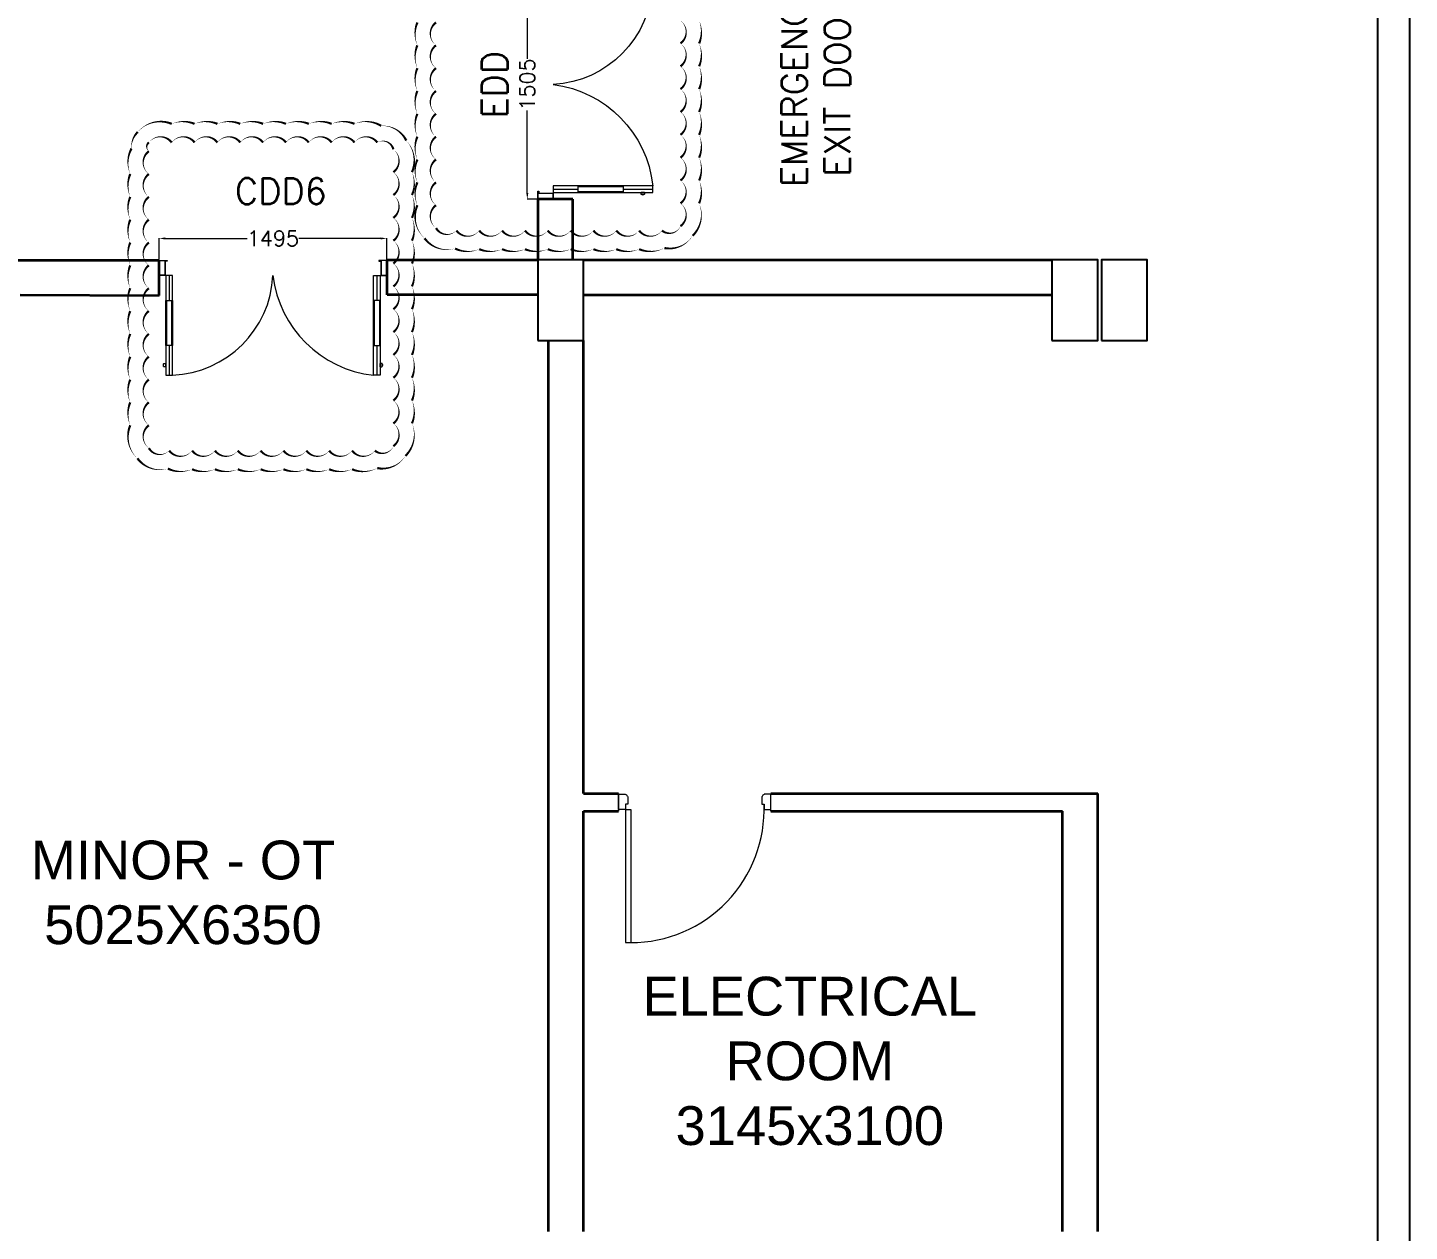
# Model space of a CAD drawing. Header units: millimetres. Extents: x -9331 to 31242, y -4188 to 24622.
# Drawn here: x 22170 to 31242, y 5822 to 13728 of the extents above; entities that cross this region are included whole.
import ezdxf

# ---------------------------------------------------------------- set-up
doc = ezdxf.new("R2010")
doc.units = ezdxf.units.MM
for name, color, linetype, lineweight in [('1200 Door', 144, 'Continuous', 5), ('D.F', 251, 'Continuous', 5), ('DIM', 7, 'Continuous', 0), ('DOOR', 144, 'Continuous', 13), ('Double Leaf Door', 4, 'Continuous', 18), ('P-Wall', 8, 'Continuous', 35)]:
    doc.layers.add(name, color=color, linetype=linetype, lineweight=lineweight)
for name, color, linetype in [('col', 5, 'Continuous'), ('Dimensions', 7, 'Continuous'), ('TEXT', 6, 'Continuous')]:
    doc.layers.add(name, color=color, linetype=linetype)
doc.styles.add('ARIAL', font='arial.ttf')
doc.styles.add('ROMANS', font='romans.shx')
doc.dimstyles.new('AEPL1', dxfattribs={"dimtxt": 100, "dimasz": 40, "dimexe": 1.25, "dimexo": 5, "dimtad": 0, "dimdec": 0, "dimtxsty": 'ROMANS', "dimcen": 2.5, "dimclrd": 250, "dimclre": 250, "dimclrt": 7, "dimadec": 0, "dimazin": 0, "dimtfac": 1, "dimtdec": 0, "dimtmove": 0, "dimatfit": 3, "dimfxl": 1, "dimlwd": 0, "dimlwe": 0, "dimarcsym": 0})

# ---------------------------------------------------------------- blocks, each defined once
blk = doc.blocks.new('A$C19B8274B')
at = {"layer": 'DOOR'}
blk.add_line((-45, 925), (-80, 925), dxfattribs=at)
at = {"layer": 'DOOR', "color": 8}
for p, q in [((-80, 50), (-80, 925)), ((-45, 50), (-45, 925)), ((-45, 50), (-80, 50)), ((-955, -50), (-955, -47.5)), ((-940, -35), (-942.5, -35)), ((-60, -35), (-57.5, -35)), ((-45, -50), (-45, -47.5))]:
    blk.add_line(p, q, dxfattribs=at)
for points in [[(-940, 15), (-955, 15), (-955, 50), (-1000, 50), (-1000, -50), (-955, -50)], [(-940, -35), (-940, 15)], [(-60, 15), (-45, 15), (-45, 50), (0, 50), (0, -50), (-45, -50)], [(-60, -35), (-60, 15)]]:
    blk.add_lwpolyline(points, dxfattribs=at)
for centre, radius, start, end in [((-80, 50), 875, 90, 182.29244), ((-955, -35), 12.5, 270, 0), ((-45, -35), 12.5, 180, 270)]:
    blk.add_arc(centre, radius, start, end, dxfattribs=at)
blk = doc.blocks.new('1800x80')
at = {"layer": 'Double Leaf Door'}
for points in [[(101760.4, -25417.9), (101765.3, -25417.9), (101765.3, -25121.4), (101760.4, -25121.4)], [(101804, -25121.4), (101799.1, -25121.4), (101799.1, -25417.9), (101804, -25417.9)], [(103123.4, -25121.4), (103128.4, -25121.4), (103128.4, -25417.9), (103123.4, -25417.9)], [(103167.1, -25417.9), (103162.1, -25417.9), (103162.1, -25121.4), (103167.1, -25121.4)]]:
    blk.add_hatch(color=6, dxfattribs=at).paths.add_polyline_path(points)
at = {"layer": 'Double Leaf Door', "color": 8}
for p, q in [((101760.4, -25581.8), (101760.4, -24927.6)), ((101760.4, -24927.6), (101804, -24927.6)), ((101782.2, -25121.4), (101782.2, -24927.6)), ((101804, -24927.6), (101804, -25581.8)), ((103167.1, -24927.6), (103123.4, -24927.6)), ((103123.4, -24927.6), (103123.4, -25581.8)), ((103145.3, -25121.4), (103145.3, -24927.6)), ((103167.1, -25581.8), (103167.1, -24927.6)), ((101746, -24985.1), (101746, -25003.1)), ((101760.4, -24983.1), (101748, -24983.1)), ((101748, -25005), (101760.4, -25005)), ((101760.4, -24983.1), (101760.4, -25005)), ((103167.1, -24983.1), (103179.5, -24983.1)), ((103167.1, -24983.1), (103167.1, -25005)), ((103179.5, -25005), (103167.1, -25005)), ((103181.5, -24985.1), (103181.5, -25003.1)), ((101782.2, -25581.8), (101782.2, -25417.9)), ((103145.3, -25581.8), (103145.3, -25417.9)), ((101716.2, -25581.8), (101716.2, -25681.8)), ((101756.4, -25581.8), (101716.2, -25581.8)), ((101756.4, -25676.9), (101756.4, -25581.8)), ((101804, -25581.8), (101760.4, -25581.8)), ((103123.4, -25581.8), (103167.1, -25581.8)), ((103171.1, -25676.9), (103171.1, -25581.8)), ((103171.1, -25581.8), (103211.2, -25581.8)), ((103211.2, -25581.8), (103211.2, -25681.8)), ((101718.2, -25583.8), (101718.2, -25679.8)), ((101754.4, -25583.8), (101718.2, -25583.8)), ((101754.4, -25678.9), (101754.4, -25583.8)), ((103173, -25678.9), (103173, -25583.8)), ((103173, -25583.8), (103209.3, -25583.8)), ((103209.3, -25583.8), (103209.3, -25679.8)), ((101716.2, -25681.8), (101756.4, -25681.8)), ((101718.2, -25679.8), (101756.4, -25679.8)), ((101766.3, -25678.9), (101754.4, -25678.9)), ((101768.3, -25676.9), (101756.4, -25676.9)), ((101756.4, -25679.8), (101766.3, -25679.8)), ((101756.4, -25681.8), (101768.3, -25681.8)), ((101766.3, -25679.8), (101766.3, -25678.9)), ((101768.3, -25681.8), (101768.3, -25676.9)), ((103159.1, -25681.8), (103159.1, -25676.9)), ((103159.1, -25676.9), (103171.1, -25676.9)), ((103171.1, -25681.8), (103159.1, -25681.8)), ((103161.1, -25679.8), (103161.1, -25678.9)), ((103161.1, -25678.9), (103173, -25678.9)), ((103171.1, -25679.8), (103161.1, -25679.8)), ((103209.3, -25679.8), (103171.1, -25679.8)), ((103211.2, -25681.8), (103171.1, -25681.8))]:
    blk.add_line(p, q, dxfattribs=at)
at = {"layer": 'Double Leaf Door', "color": 6}
for p, q in [((101804, -25121.4), (101760.4, -25121.4)), ((101760.4, -25121.4), (101760.4, -25417.9)), ((101765.3, -25417.9), (101765.3, -25121.4)), ((101799.1, -25417.9), (101799.1, -25121.4)), ((101804, -25417.9), (101804, -25121.4)), ((103123.4, -25417.9), (103123.4, -25121.4)), ((103123.4, -25121.4), (103167.1, -25121.4)), ((103128.4, -25417.9), (103128.4, -25121.4)), ((103162.1, -25417.9), (103162.1, -25121.4)), ((103167.1, -25121.4), (103167.1, -25417.9)), ((101760.4, -25417.9), (101804, -25417.9)), ((103167.1, -25417.9), (103123.4, -25417.9))]:
    blk.add_line(p, q, dxfattribs=at)
at = {"layer": 'Double Leaf Door', "color": 6, "ltscale": 100}
for p, q in [((101799.1, -25121.4), (101799.1, -25417.9)), ((103128.4, -25121.4), (103128.4, -25417.9))]:
    blk.add_line(p, q, dxfattribs=at)
at = {"layer": 'Double Leaf Door', "color": 6}
for points in [[(101760.4, -25121.4), (101760.4, -25417.9), (101765.3, -25417.9), (101765.3, -25121.4), (101760.4, -25121.4)], [(101804, -25121.4), (101804, -25417.9), (101799.1, -25417.9), (101799.1, -25121.4), (101804, -25121.4)], [(103123.4, -25121.4), (103123.4, -25417.9), (103128.4, -25417.9), (103128.4, -25121.4), (103123.4, -25121.4)], [(103167.1, -25121.4), (103167.1, -25417.9), (103162.1, -25417.9), (103162.1, -25121.4), (103167.1, -25121.4)]]:
    blk.add_lwpolyline(points, dxfattribs=at)
at = {"layer": 'Double Leaf Door', "ltscale": 5000}
for points in [[(101760.4, -25121.4), (101760.4, -25417.9), (101765.3, -25417.9), (101765.3, -25121.4), (101760.4, -25121.4)], [(103167.1, -25121.4), (103167.1, -25417.9), (103162.1, -25417.9), (103162.1, -25121.4), (103167.1, -25121.4)]]:
    blk.add_lwpolyline(points, dxfattribs=at)
at = {"layer": 'Double Leaf Door', "color": 8}
for centre, radius, start, end in [((101722.8, -25669.2), 746, 6.72527, 83.75037), ((103151.8, -25616), 688.9, 92.36314, 177.16122), ((101746, -24994.1), 3.72, 90, 270), ((101748, -24985.1), 1.98, 90, 180), ((101748, -25003.1), 1.98, 180, 270), ((103179.5, -24985.1), 1.98, 0, 90), ((103179.5, -25003.1), 1.98, 270, 0), ((103181.5, -24994.1), 3.72, 270, 90)]:
    blk.add_arc(centre, radius, start, end, dxfattribs=at)
blk = doc.blocks.new('*D98')
at = {"layer": 'Defpoints', "color": 0, "transparency": 16777216}
for p in [(24528.4, 12343.2), (23033.4, 12199.4), (24528.4, 12199.4)]:
    blk.add_point(p, dxfattribs=at)
at = {"layer": 'Dimensions', "color": 250, "lineweight": 0, "transparency": 16777216}
for p, q in [((23033.4, 12204.4), (23033.4, 12344.4)), ((23073.4, 12343.2), (23611.2, 12343.2)), ((24488.4, 12343.2), (23950.6, 12343.2)), ((24528.4, 12204.4), (24528.4, 12344.4))]:
    blk.add_line(p, q, dxfattribs=at)
at = {"layer": 'Dimensions', "color": 250, "transparency": 16777216}
for points in [[(23073.4, 12349.8), (23073.4, 12336.5), (23033.4, 12343.2)], [(24488.4, 12349.8), (24488.4, 12336.5), (24528.4, 12343.2)]]:
    blk.add_solid(points, dxfattribs=at)
at = {"layer": 'Dimensions', "color": 7, "transparency": 16777216, "insert": (23780.9, 12343.2), "char_height": 100, "attachment_point": 5, "style": 'ROMANS'}
blk.add_mtext('1495', dxfattribs=at)
blk = doc.blocks.new('1800x100')
at = {"layer": 'Double Leaf Door'}
for points in [[(101755.4, -31394.5), (101760.3, -31394.5), (101760.3, -31098), (101755.4, -31098)], [(101799, -31098), (101794.1, -31098), (101794.1, -31394.5), (101799, -31394.5)], [(103128.4, -31098), (103133.4, -31098), (103133.4, -31394.5), (103128.4, -31394.5)], [(103172.1, -31394.5), (103167.1, -31394.5), (103167.1, -31098), (103172.1, -31098)]]:
    blk.add_hatch(color=6, dxfattribs=at).paths.add_polyline_path(points)
at = {"layer": 'Double Leaf Door', "color": 8}
for p, q in [((101755.4, -31558.5), (101755.4, -30904.2)), ((101755.4, -30904.2), (101799, -30904.2)), ((101777.2, -31098), (101777.2, -30904.2)), ((101799, -30904.2), (101799, -31558.5)), ((103172.1, -30904.2), (103128.4, -30904.2)), ((103128.4, -30904.2), (103128.4, -31558.5)), ((103150.3, -31098), (103150.3, -30904.2)), ((103172.1, -31558.5), (103172.1, -30904.2)), ((101741, -30961.8), (101741, -30979.7)), ((101755.4, -30959.8), (101743, -30959.8)), ((101743, -30981.7), (101755.4, -30981.7)), ((101755.4, -30959.8), (101755.4, -30981.7)), ((103172.1, -30959.8), (103184.5, -30959.8)), ((103172.1, -30959.8), (103172.1, -30981.7)), ((103184.5, -30981.7), (103172.1, -30981.7)), ((103186.5, -30961.8), (103186.5, -30979.7)), ((101777.2, -31558.5), (101777.2, -31394.5)), ((103150.3, -31558.5), (103150.3, -31394.5)), ((101711.2, -31558.5), (101711.2, -31658.5)), ((101751.4, -31558.5), (101711.2, -31558.5)), ((101713.2, -31560.5), (101713.2, -31656.5)), ((101749.4, -31560.5), (101713.2, -31560.5)), ((101749.4, -31655.5), (101749.4, -31560.5)), ((101751.4, -31653.5), (101751.4, -31558.5)), ((101799, -31558.5), (101755.4, -31558.5)), ((103128.4, -31558.5), (103172.1, -31558.5)), ((103176.1, -31653.5), (103176.1, -31558.5)), ((103176.1, -31558.5), (103216.2, -31558.5)), ((103178, -31655.5), (103178, -31560.5)), ((103178, -31560.5), (103214.3, -31560.5)), ((103214.3, -31560.5), (103214.3, -31656.5)), ((103216.2, -31558.5), (103216.2, -31658.5)), ((101711.2, -31658.5), (101751.4, -31658.5)), ((101713.2, -31656.5), (101751.4, -31656.5)), ((101761.3, -31655.5), (101749.4, -31655.5)), ((101763.3, -31653.5), (101751.4, -31653.5)), ((101751.4, -31656.5), (101761.3, -31656.5)), ((101751.4, -31658.5), (101763.3, -31658.5)), ((101761.3, -31656.5), (101761.3, -31655.5)), ((101763.3, -31658.5), (101763.3, -31653.5)), ((103164.1, -31658.5), (103164.1, -31653.5)), ((103164.1, -31653.5), (103176.1, -31653.5)), ((103176.1, -31658.5), (103164.1, -31658.5)), ((103166.1, -31656.5), (103166.1, -31655.5)), ((103166.1, -31655.5), (103178, -31655.5)), ((103176.1, -31656.5), (103166.1, -31656.5)), ((103214.3, -31656.5), (103176.1, -31656.5)), ((103216.2, -31658.5), (103176.1, -31658.5))]:
    blk.add_line(p, q, dxfattribs=at)
at = {"layer": 'Double Leaf Door', "color": 6}
for p, q in [((101799, -31098), (101755.4, -31098)), ((101755.4, -31098), (101755.4, -31394.5)), ((101760.3, -31394.5), (101760.3, -31098)), ((101794.1, -31394.5), (101794.1, -31098)), ((101799, -31394.5), (101799, -31098)), ((103128.4, -31394.5), (103128.4, -31098)), ((103128.4, -31098), (103172.1, -31098)), ((103133.4, -31394.5), (103133.4, -31098)), ((103167.1, -31394.5), (103167.1, -31098)), ((103172.1, -31098), (103172.1, -31394.5)), ((101755.4, -31394.5), (101799, -31394.5)), ((103172.1, -31394.5), (103128.4, -31394.5))]:
    blk.add_line(p, q, dxfattribs=at)
at = {"layer": 'Double Leaf Door', "color": 6, "ltscale": 100}
for p, q in [((101794.1, -31098), (101794.1, -31394.5)), ((103133.4, -31098), (103133.4, -31394.5))]:
    blk.add_line(p, q, dxfattribs=at)
at = {"layer": 'Double Leaf Door', "color": 6}
for points in [[(101755.4, -31098), (101755.4, -31394.5), (101760.3, -31394.5), (101760.3, -31098), (101755.4, -31098)], [(101799, -31098), (101799, -31394.5), (101794.1, -31394.5), (101794.1, -31098), (101799, -31098)], [(103128.4, -31098), (103128.4, -31394.5), (103133.4, -31394.5), (103133.4, -31098), (103128.4, -31098)], [(103172.1, -31098), (103172.1, -31394.5), (103167.1, -31394.5), (103167.1, -31098), (103172.1, -31098)]]:
    blk.add_lwpolyline(points, dxfattribs=at)
at = {"layer": 'Double Leaf Door', "ltscale": 5000}
for points in [[(101755.4, -31098), (101755.4, -31394.5), (101760.3, -31394.5), (101760.3, -31098), (101755.4, -31098)], [(103172.1, -31098), (103172.1, -31394.5), (103167.1, -31394.5), (103167.1, -31098), (103172.1, -31098)]]:
    blk.add_lwpolyline(points, dxfattribs=at)
at = {"layer": 'Double Leaf Door', "color": 8}
for centre, radius, start, end in [((101718.3, -31651), 751.1, 7.07768, 83.83055), ((103156.2, -31597.2), 693.5, 92.29426, 176.79751), ((101741, -30970.7), 3.72, 90, 270), ((101743, -30961.8), 1.98, 90, 180), ((101743, -30979.7), 1.98, 180, 270), ((103184.5, -30961.8), 1.98, 0, 90), ((103184.5, -30979.7), 1.98, 270, 0), ((103186.5, -30970.7), 3.72, 270, 90)]:
    blk.add_arc(centre, radius, start, end, dxfattribs=at)
blk = doc.blocks.new('*D99')
at = {"layer": 'Defpoints', "color": 0, "transparency": 16777216}
for p in [(25520.5, 14106.3), (25450.8, 12601.3), (25520.5, 12601.3)]:
    blk.add_point(p, dxfattribs=at)
at = {"layer": 'DIM', "color": 250, "lineweight": 0, "transparency": 16777216}
for p, q in [((25515.5, 14106.3), (25449.6, 14106.3)), ((25450.8, 14066.3), (25450.8, 13523.5)), ((25450.8, 12641.3), (25450.8, 13184.2)), ((25515.5, 12601.3), (25449.6, 12601.3))]:
    blk.add_line(p, q, dxfattribs=at)
at = {"layer": 'DIM', "color": 250, "transparency": 16777216}
for points in [[(25444.2, 14066.3), (25457.5, 14066.3), (25450.8, 14106.3)], [(25444.2, 12641.3), (25457.5, 12641.3), (25450.8, 12601.3)]]:
    blk.add_solid(points, dxfattribs=at)
at = {"layer": 'DIM', "color": 7, "transparency": 16777216, "insert": (25450.8, 13353.8), "char_height": 100, "attachment_point": 5, "rotation": 90, "style": 'ROMANS'}
blk.add_mtext('1505', dxfattribs=at)
blk = doc.blocks.new('*D113')
at = {"layer": 'Defpoints', "color": 0, "transparency": 16777216}
for p in [(25520.5, 14106.3), (25450.8, 12601.3), (25520.5, 12601.3)]:
    blk.add_point(p, dxfattribs=at)
at = {"layer": 'DIM', "color": 250, "lineweight": 0, "transparency": 16777216}
for p, q in [((25515.5, 14106.3), (25449.6, 14106.3)), ((25450.8, 14066.3), (25450.8, 13523.5)), ((25450.8, 12641.3), (25450.8, 13184.2)), ((25515.5, 12601.3), (25449.6, 12601.3))]:
    blk.add_line(p, q, dxfattribs=at)
at = {"layer": 'DIM', "color": 250, "transparency": 16777216}
for points in [[(25444.2, 14066.3), (25457.5, 14066.3), (25450.8, 14106.3)], [(25444.2, 12641.3), (25457.5, 12641.3), (25450.8, 12601.3)]]:
    blk.add_solid(points, dxfattribs=at)
at = {"layer": 'DIM', "color": 7, "transparency": 16777216, "insert": (25450.8, 13353.8), "char_height": 100, "attachment_point": 5, "rotation": 90, "style": 'ROMANS'}
blk.add_mtext('1505', dxfattribs=at)

msp = doc.modelspace()

# ---------------------------------------------------------------- linework, layer by layer
at = {"color": 8, "lineweight": 25}
msp.add_line((23032.86547, 12099.37908), (23032.86547, 12199.37908), dxfattribs=at)
msp.add_line((23032.86547, 12099.37908), (23032.86547, 12199.37908), dxfattribs=at)
for points in [[(31241.90189, 24622.29864), (31241.90189, -4187.97993), (-9331.18277, -4187.97993), (-9331.18277, 24622.29864)], [(31033.25271, 24413.64946), (31033.25271, -3979.33076), (-9122.53359, -3979.33076), (-9122.53359, 24413.64946)]]:
    msp.add_lwpolyline(points, close=True)
at = {"layer": 'col'}
for points in [[(25520.51649, 11671.9863), (25820.51649, 11671.9863), (25820.51649, 12201.9863), (25520.51649, 12201.9863)], [(25520.51649, 11671.9863), (25820.51649, 11671.9863), (25820.51649, 12201.9863), (25520.51649, 12201.9863)], [(28895.51649, 11671.9863), (29195.51649, 11671.9863), (29195.51649, 12201.9863), (28895.51649, 12201.9863)], [(28895.51649, 11671.9863), (29195.51649, 11671.9863), (29195.51649, 12201.9863), (28895.51649, 12201.9863)], [(29220.51649, 11671.9863), (29520.51649, 11671.9863), (29520.51649, 12201.9863), (29220.51649, 12201.9863)], [(29220.51649, 11671.9863), (29520.51649, 11671.9863), (29520.51649, 12201.9863), (29220.51649, 12201.9863)]]:
    msp.add_lwpolyline(points, close=True, dxfattribs=at)
at = {"layer": 'D.F'}
for p, q in [((26050.51649, 8696.9863), (26050.51649, 8581.9863)), ((27050.51649, 8581.9863), (27050.51649, 8696.9863))]:
    msp.add_line(p, q, dxfattribs=at)
at = {"layer": 'DIM', "color": 5}
msp.add_lwpolyline([(26578.82465, 13773.66169, 0, 15, -0.201399012), (26578.82465, 13623.66169, 0, 15, -0.201399012), (26578.82465, 13473.66169, 0, 15, -0.201399012), (26578.82465, 13323.66169, 0, 15, -0.201399012), (26578.82465, 13173.66169, 0, 15, -0.201399012), (26578.82465, 13023.66169, 0, 15, -0.201399012), (26578.82465, 12873.66169, 0, 15, -0.201399012), (26578.82465, 12723.66169, 0, 15, -0.201399012), (26578.82465, 12573.66169, 0, 15, -0.3077756769), (26535.60786, 12360.10397, 0, 15, -0.3098283096), (26350.8785, 12280.25567, 0, 15, -0.2251440426), (26184.98114, 12272.71504, 0, 15, -0.201399012), (26034.98114, 12272.71504, 0, 15, -0.201399012), (25884.98114, 12272.71504, 0, 15, -0.201399012), (25734.98114, 12272.71504, 0, 15, -0.201399012), (25584.98114, 12272.71504, 0, 15, -0.201399012), (25434.98114, 12272.71504, 0, 15, -0.201399012), (25284.98114, 12272.71504, 0, 15, -0.201399012), (25134.98114, 12272.71504, 0, 15, -0.2144984726), (24976.10698, 12276.70564, 0, 15, -0.3154019249), (24775.94312, 12344.36098, 0, 15, -0.3151164376), (24728.96954, 12561.49359, 0, 15, -0.201399012), (24728.96954, 12711.49359, 0, 15, -0.201399012), (24728.96954, 12861.49359, 0, 15, -0.201399012), (24728.96954, 13011.49359, 0, 15, -0.201399012), (24728.96954, 13161.49359, 0, 15, -0.201399012), (24728.96954, 13311.49359, 0, 15, -0.201399012), (24728.96954, 13461.49359, 0, 15, -0.201399012), (24728.96954, 13611.49359, 0, 15, -0.201399012), (24728.96954, 13761.49359, 0, 15, -0.201399012)], format="xyseb", dxfattribs=at)
at = {"layer": 'DIM', "color": 1}
msp.add_lwpolyline([(26456.42957, 13773.66169, 0, 15, -0.5), (26456.42957, 13623.66169, 0, 15, -0.5), (26456.42957, 13473.66169, 0, 15, -0.5), (26456.42957, 13323.66169, 0, 15, -0.5), (26456.42957, 13173.66169, 0, 15, -0.5), (26456.42957, 13023.66169, 0, 15, -0.5), (26456.42957, 12873.66169, 0, 15, -0.5), (26456.42957, 12723.66169, 0, 15, -0.5), (26456.42957, 12573.66169, 0, 15, -0.5), (26456.42957, 12423.66169, 0, 15, -0.5), (26334.98114, 12395.11012, 0, 15, -0.5), (26184.98114, 12395.11012, 0, 15, -0.5), (26034.98114, 12395.11012, 0, 15, -0.5), (25884.98114, 12395.11012, 0, 15, -0.5), (25734.98114, 12395.11012, 0, 15, -0.5), (25584.98114, 12395.11012, 0, 15, -0.5), (25434.98114, 12395.11012, 0, 15, -0.5), (25284.98114, 12395.11012, 0, 15, -0.5), (25134.98114, 12395.11012, 0, 15, -0.5), (24984.98114, 12395.11012, 0, 15, -0.5), (24851.36462, 12411.49359, 0, 15, -0.5), (24851.36462, 12561.49359, 0, 15, -0.5), (24851.36462, 12711.49359, 0, 15, -0.5), (24851.36462, 12861.49359, 0, 15, -0.5), (24851.36462, 13011.49359, 0, 15, -0.5), (24851.36462, 13161.49359, 0, 15, -0.5), (24851.36462, 13311.49359, 0, 15, -0.5), (24851.36462, 13461.49359, 0, 15, -0.5), (24851.36462, 13611.49359, 0, 15, -0.5), (24851.36462, 13761.49359, 0, 15, -0.5)], format="xyseb", dxfattribs=at)
at = {"layer": 'DIM', "color": 5}
msp.add_lwpolyline([(22893.70909, 13042.64633, 0, 15, -0.3265496378), (23116.17766, 13095.62484, 0, 15, -0.201399012), (23266.17766, 13095.62484, 0, 15, -0.201399012), (23416.17766, 13095.62484, 0, 15, -0.201399012), (23566.17766, 13095.62484, 0, 15, -0.201399012), (23716.17766, 13095.62484, 0, 15, -0.201399012), (23866.17766, 13095.62484, 0, 15, -0.201399012), (24016.17766, 13095.62484, 0, 15, -0.201399012), (24166.17766, 13095.62484, 0, 15, -0.201399012), (24316.17766, 13095.62484, 0, 15, -0.2405219021), (24491.89817, 13082.49243, 0, 15, -0.3035063376), (24656.19419, 12985.96415, 0, 15, -0.2961639541), (24693.63769, 12778.29472, 0, 15, -0.201399012), (24693.63769, 12628.29472, 0, 15, -0.201399012), (24693.63769, 12478.29472, 0, 15, -0.201399012), (24693.63769, 12328.29472, 0, 15, -0.201399012), (24693.63769, 12178.29472, 0, 15, -0.201399012), (24693.63769, 12028.29472, 0, 15, -0.201399012), (24693.63769, 11878.29472, 0, 15, -0.201399012), (24693.63769, 11728.29472, 0, 15, -0.201399012), (24693.63769, 11578.29472, 0, 15, -0.201399012), (24693.63769, 11428.29472, 0, 15, -0.201399012), (24693.63769, 11278.29472, 0, 15, -0.201399012), (24693.63769, 11128.29472, 0, 15, -0.3077756769), (24650.4209, 10914.737, 0, 15, -0.3098283096), (24465.69154, 10834.8887, 0, 15, -0.2251440426), (24299.79418, 10827.34808, 0, 15, -0.201399012), (24149.79418, 10827.34808, 0, 15, -0.201399012), (23999.79418, 10827.34808, 0, 15, -0.201399012), (23849.79418, 10827.34808, 0, 15, -0.201399012), (23699.79418, 10827.34808, 0, 15, -0.201399012), (23549.79418, 10827.34808, 0, 15, -0.201399012), (23399.79418, 10827.34808, 0, 15, -0.201399012), (23249.79418, 10827.34808, 0, 15, -0.2144984726), (23090.92002, 10831.33867, 0, 15, -0.3154019249), (22890.75617, 10898.99401, 0, 15, -0.3151164376), (22843.78258, 11116.12663, 0, 15, -0.201399012), (22843.78258, 11266.12663, 0, 15, -0.201399012), (22843.78258, 11416.12663, 0, 15, -0.201399012), (22843.78258, 11566.12663, 0, 15, -0.201399012), (22843.78258, 11716.12663, 0, 15, -0.201399012), (22843.78258, 11866.12663, 0, 15, -0.201399012), (22843.78258, 12016.12663, 0, 15, -0.201399012), (22843.78258, 12166.12663, 0, 15, -0.201399012), (22843.78258, 12316.12663, 0, 15, -0.201399012), (22843.78258, 12466.12663, 0, 15, -0.201399012), (22843.78258, 12616.12663, 0, 15, -0.201399012), (22843.78258, 12766.12663, 0, 15, -0.2280282257), (22852.33094, 12933.89606, 0, 15, -0.2252574558)], format="xyseb", close=True, dxfattribs=at)
at = {"layer": 'DIM', "color": 1}
msp.add_lwpolyline([(22966.17766, 12973.22977, 0, 15, -0.5), (23116.17766, 12973.22977, 0, 15, -0.5), (23266.17766, 12973.22977, 0, 15, -0.5), (23416.17766, 12973.22977, 0, 15, -0.5), (23566.17766, 12973.22977, 0, 15, -0.5), (23716.17766, 12973.22977, 0, 15, -0.5), (23866.17766, 12973.22977, 0, 15, -0.5), (24016.17766, 12973.22977, 0, 15, -0.5), (24166.17766, 12973.22977, 0, 15, -0.5), (24316.17766, 12973.22977, 0, 15, -0.5), (24466.17766, 12973.22977, 0, 15, -0.5), (24571.24261, 12928.29472, 0, 15, -0.5), (24571.24261, 12778.29472, 0, 15, -0.5), (24571.24261, 12628.29472, 0, 15, -0.5), (24571.24261, 12478.29472, 0, 15, -0.5), (24571.24261, 12328.29472, 0, 15, -0.5), (24571.24261, 12178.29472, 0, 15, -0.5), (24571.24261, 12028.29472, 0, 15, -0.5), (24571.24261, 11878.29472, 0, 15, -0.5), (24571.24261, 11728.29472, 0, 15, -0.5), (24571.24261, 11578.29472, 0, 15, -0.5), (24571.24261, 11428.29472, 0, 15, -0.5), (24571.24261, 11278.29472, 0, 15, -0.5), (24571.24261, 11128.29472, 0, 15, -0.5), (24571.24261, 10978.29472, 0, 15, -0.5), (24449.79418, 10949.74315, 0, 15, -0.5), (24299.79418, 10949.74315, 0, 15, -0.5), (24149.79418, 10949.74315, 0, 15, -0.5), (23999.79418, 10949.74315, 0, 15, -0.5), (23849.79418, 10949.74315, 0, 15, -0.5), (23699.79418, 10949.74315, 0, 15, -0.5), (23549.79418, 10949.74315, 0, 15, -0.5), (23399.79418, 10949.74315, 0, 15, -0.5), (23249.79418, 10949.74315, 0, 15, -0.5), (23099.79418, 10949.74315, 0, 15, -0.5), (22966.17766, 10966.12663, 0, 15, -0.5), (22966.17766, 11116.12663, 0, 15, -0.5), (22966.17766, 11266.12663, 0, 15, -0.5), (22966.17766, 11416.12663, 0, 15, -0.5), (22966.17766, 11566.12663, 0, 15, -0.5), (22966.17766, 11716.12663, 0, 15, -0.5), (22966.17766, 11866.12663, 0, 15, -0.5), (22966.17766, 12016.12663, 0, 15, -0.5), (22966.17766, 12166.12663, 0, 15, -0.5), (22966.17766, 12316.12663, 0, 15, -0.5), (22966.17766, 12466.12663, 0, 15, -0.5), (22966.17766, 12616.12663, 0, 15, -0.5), (22966.17766, 12766.12663, 0, 15, -0.5), (22966.17766, 12916.12663, 0, 15, -0.5)], format="xyseb", close=True, dxfattribs=at)
at = {"layer": 'P-Wall'}
for p, q in [((25750.51649, 12601.33529), (25520.51649, 12601.33529)), ((25520.51649, 12601.33529), (25520.51649, 12201.9863)), ((25750.51649, 12201.9863), (25750.51649, 12601.33529)), ((24531.17287, 11971.9863), (24531.17287, 12201.9863)), ((24531.17287, 12201.9863), (25520.51649, 12201.9863)), ((25520.51649, 11971.9863), (24531.17287, 11971.9863)), ((28965.51649, 8696.9863), (29195.51649, 8696.9863))]:
    msp.add_line(p, q, dxfattribs=at)
at = {"layer": 'P-Wall', "color": 8, "linetype": 'Continuous'}
for p, q in [((20450.51649, 12201.9863), (23032.86547, 12199.37908)), ((23032.86547, 11969.37908), (23032.86547, 12199.37908)), ((25820.51649, 12201.9863), (28895.51649, 12201.9863)), ((22120.51649, 11971.9863), (23032.86547, 11969.37908)), ((25820.51649, 11971.9863), (28895.51649, 11971.9863)), ((25590.51649, 5821.9863), (25590.51649, 11671.9863)), ((25820.51649, 8696.9863), (25820.51649, 11671.9863)), ((25820.51649, 8696.9863), (26050.51649, 8696.9863)), ((27050.51649, 8696.9863), (28965.51649, 8696.9863)), ((29195.51649, 5821.9863), (29195.51649, 8696.9863)), ((25820.51649, 8581.9863), (26050.51649, 8581.9863)), ((25820.51649, 5821.9863), (25820.51649, 8581.9863)), ((27050.51649, 8581.9863), (28965.51649, 8581.9863)), ((28965.51649, 5821.9863), (28965.51649, 8581.9863))]:
    msp.add_line(p, q, dxfattribs=at)

# ---------------------------------------------------------------- block references
at = {"layer": 'D.F', "rotation": 180}
msp.add_blockref('A$C19B8274B', (26050.51649, 8643.45946), dxfattribs=at)
at = {"layer": 'Double Leaf Door', "color": 8, "xscale": -1, "rotation": 270.0000000013439}
msp.add_blockref('1800x100', (57178.99162, -89109.9002), dxfattribs=at)
at = {"layer": 'Double Leaf Door', "color": 8, "rotation": 180}
msp.add_blockref('1800x80', (126244.6174, -13482.45212), dxfattribs=at)

# ---------------------------------------------------------------- texts
at = {"layer": '1200 Door', "color": 7, "linetype": 'ByBlock', "style": 'ROMANS'}
msp.add_text('EDD', height=169.521292, rotation=90, dxfattribs=at).set_placement((25321.11519, 13132.03127, -35804.37663))
msp.add_text('CDD6', height=169.521292, dxfattribs=at).set_placement((23530.93078, 12568.48113, -35804.37663))
at = {"layer": '1200 Door', "color": 7, "linetype": 'ByBlock', "insert": (27344.89584, 13290.75237), "char_height": 169.521292, "width": 3500.6196592, "attachment_point": 5, "rotation": 90, "style": 'ROMANS'}
msp.add_mtext(' EMERGENCY\\P EXIT DOOR', dxfattribs=at)
at = {"layer": 'TEXT', "color": 8, "char_height": 255, "style": 'ARIAL'}
for s, insert, width, attachment_point in [('MINOR - OT\\P5025X6350', (23189.75441, 8046.62345), 2454.1575716, 5), ('ELECTRICAL ROOM\\P3145x3100', (27305.65324, 7494.3495), 2572.7864939, 2)]:
    msp.add_mtext(s, dxfattribs=dict(at, insert=insert, width=width, attachment_point=attachment_point))

# ---------------------------------------------------------------- dimensions: what is measured, and where the dimension line sits
at = {"layer": 'DIM'}
for picture in ['*D99', '*D113']:
    dim = msp.add_linear_dim(base=(25450.82662, 12601.33529), p1=(25520.51649, 14106.33529), p2=(25520.51649, 12601.33529), angle=90, dimstyle='AEPL1', dxfattribs=at)
    dim.commit()
    dim.dimension.update_dxf_attribs({"geometry": picture, "text_midpoint": (25450.82662, 13353.83529)})
at = {"layer": 'Dimensions'}
dim = msp.add_linear_dim(base=(24528.38191, 12343.17318), p1=(23033.38191, 12199.37908), p2=(24528.38191, 12199.37908), dimstyle='AEPL1', dxfattribs=at)
dim.commit()
dim.dimension.update_dxf_attribs({"geometry": '*D98', "text_midpoint": (23780.88191, 12343.17318)})

doc.saveas('drawing.dxf')
